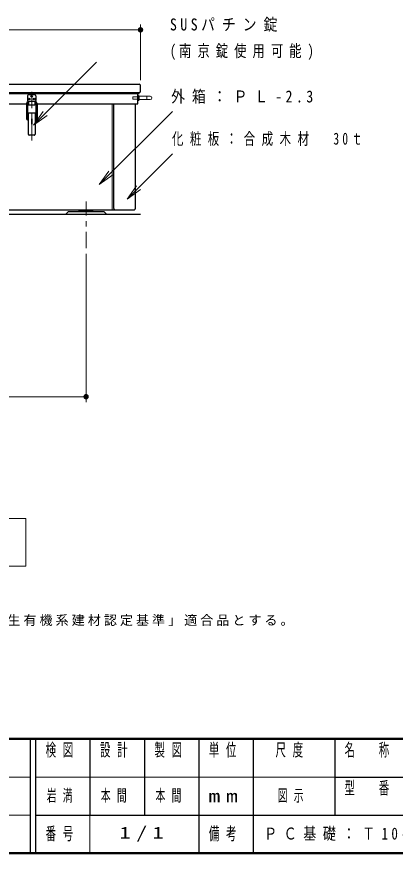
# Model space of a CAD drawing. Units: millimetres on the paper, scale 1:20. Extents: x -385 to 0, y 0 to 267.
# Drawn here: x -246 to -176.4, y 0 to 153.6 of the extents above; entities that cross this region are included whole.
import ezdxf

# ---------------------------------------------------------------- set-up
doc = ezdxf.new("R2010")
doc.units = ezdxf.units.MM
doc.linetypes.add('USER2', pattern=[6, 3, -1, 1, -1])
doc.layers.add('LY_1', color=7, linetype='Continuous', lineweight=25)
doc.layers.add('LY_2', color=7, linetype='Continuous', lineweight=13)
doc.layers.add('LY_3', color=7, linetype='Continuous')
doc.styles.add('ＭＳ ゴシック', font='')
doc.styles.get('ＭＳ ゴシック').set_extended_font_data('MS Gothic')

# ---------------------------------------------------------------- blocks, each defined once
blk = doc.blocks.new('filled_dot')
at = {"color": 0, "linetype": 'Continuous', "lineweight": -2, "const_width": 1.25}
blk.add_lwpolyline([(-0.625, 0, 1), (0.625, 0, 1)], format="xyb", close=True, dxfattribs=at)
blk = doc.blocks.new('open_arrow')
at = {"color": 0, "linetype": 'Continuous', "lineweight": -2}
blk.add_lwpolyline([(7.5, 1.25), (0, 0), (7.5, -1.25)], dxfattribs=at)

msp = doc.modelspace()

# ---------------------------------------------------------------- linework, layer by layer
at = {"layer": 'LY_1', "lineweight": 13}
for p, q in [((-223.206, 141.92), (-223.206, 152.17)), ((-313.206, 151.17), (-223.206, 151.17)), ((-242.85, 133.674), (-231.299, 145.225)), ((-228.448, 118.125), (-228.448, 137.61)), ((-230.783, 122.776), (-217.34, 136.173)), ((-225.69, 120.062), (-217.34, 128.412)), ((-233.206, 110.069), (-233.206, 82.818)), ((-233.206, 83.818), (-268.206, 83.818)), ((-244.306, 61.483), (-292.106, 61.483)), ((-244.306, 52.683), (-244.306, 61.483)), ((-292.106, 52.683), (-244.306, 52.683))]:
    msp.add_line(p, q, dxfattribs=at)
at = {"layer": 'LY_1', "color": 70}
for p, q in [((-312.956, 141.17), (-223.456, 141.17)), ((-223.206, 139.92), (-223.206, 140.92)), ((-312.956, 139.67), (-223.456, 139.67))]:
    msp.add_line(p, q, dxfattribs=at)
at = {"layer": 'LY_1', "linetype": 'USER2', "lineweight": 13}
for p, q in [((-243.206, 139.787), (-243.206, 130.873)), ((-233.206, 111.069), (-233.206, 119.651))]:
    msp.add_line(p, q, dxfattribs=at)
at = {"layer": 'LY_1'}
for p, q in [((-312.956, 139.67), (-223.456, 139.67)), ((-312.956, 139.51), (-223.456, 139.51)), ((-243.956, 139.06), (-243.956, 138.21)), ((-242.606, 139.21), (-243.806, 139.21)), ((-242.456, 139.06), (-242.456, 138.21)), ((-223.706, 137.61), (-223.706, 139.51)), ((-223.456, 139.51), (-223.456, 139.67)), ((-292.231, 137.61), (-244.181, 137.61)), ((-244.181, 137.66), (-244.181, 134.91)), ((-243.981, 137.66), (-243.981, 134.91)), ((-243.806, 137.96), (-243.881, 137.96)), ((-243.806, 137.76), (-243.881, 137.76)), ((-243.806, 138.06), (-243.806, 137.36)), ((-242.606, 138.01), (-243.806, 138.01)), ((-242.606, 137.36), (-243.806, 137.36)), ((-242.606, 138.06), (-242.606, 137.36)), ((-242.531, 137.96), (-242.606, 137.96)), ((-242.531, 137.76), (-242.606, 137.76)), ((-242.431, 137.66), (-242.431, 134.91)), ((-242.231, 137.66), (-242.231, 134.91)), ((-242.231, 137.61), (-223.706, 137.61)), ((-228.121, 118.375), (-228.121, 137.61)), ((-224.206, 137.61), (-224.206, 118.325)), ((-243.868, 135.86), (-243.868, 132.01)), ((-242.543, 135.86), (-243.868, 135.86)), ((-242.543, 135.86), (-242.543, 132.01)), ((-243.256, 134.86), (-243.256, 133.86)), ((-243.156, 134.86), (-243.256, 134.86)), ((-243.156, 133.86), (-243.256, 133.86)), ((-243.156, 134.86), (-243.156, 133.86)), ((-242.743, 131.81), (-243.668, 131.81)), ((-312.006, 118.125), (-224.406, 118.125)), ((-299.456, 117.325), (-223.206, 117.325)), ((-236.456, 117.825), (-236.956, 117.325)), ((-236.456, 117.825), (-229.956, 117.825)), ((-234.456, 117.825), (-234.456, 118.125)), ((-231.956, 117.825), (-234.456, 117.825)), ((-231.956, 117.825), (-231.956, 118.125)), ((-229.456, 117.325), (-229.956, 117.825))]:
    msp.add_line(p, q, dxfattribs=at)
at = {"layer": 'LY_1', "color": 131, "lineweight": 13}
for p, q in [((-224.631, 138.845), (-224.606, 138.87)), ((-224.631, 138.845), (-224.631, 138.495)), ((-224.606, 138.47), (-224.631, 138.495)), ((-224.606, 138.87), (-223.706, 138.87)), ((-224.606, 138.47), (-224.606, 138.87)), ((-223.706, 138.47), (-224.606, 138.47)), ((-223.706, 138.67), (-223.706, 139.12)), ((-223.706, 139.12), (-223.556, 139.12)), ((-223.706, 138.22), (-223.706, 138.67)), ((-223.556, 138.22), (-223.706, 138.22)), ((-223.556, 138.67), (-223.556, 139.12)), ((-223.556, 139.12), (-223.481, 139.025)), ((-223.556, 138.22), (-223.556, 138.67)), ((-223.481, 138.315), (-223.556, 138.22)), ((-223.481, 138.67), (-223.481, 139.025)), ((-223.481, 138.97), (-222.031, 138.97)), ((-223.481, 138.315), (-223.481, 138.67)), ((-222.031, 138.37), (-223.481, 138.37)), ((-222.031, 138.97), (-221.431, 138.97)), ((-222.031, 138.37), (-222.031, 138.97)), ((-221.431, 138.37), (-222.031, 138.37))]:
    msp.add_line(p, q, dxfattribs=at)
at = {"layer": 'LY_1'}
for centre in [(-243.656, 138.46), (-243.206, 138.96), (-242.756, 138.46)]:
    msp.add_circle(centre, 0.15, dxfattribs=at)
at = {"layer": 'LY_1', "color": 70}
for centre, start, end in [((-223.456, 140.92), 0, 90), ((-223.456, 139.92), 270, 0)]:
    msp.add_arc(centre, 0.25, start, end, dxfattribs=at)
at = {"layer": 'LY_1'}
for centre, radius, start, end in [((-243.806, 139.06), 0.15, 90, 180), ((-242.606, 139.06), 0.15, 360, 90), ((-243.881, 137.66), 0.3, 90, 180), ((-243.881, 137.66), 0.1, 90, 180), ((-243.806, 138.21), 0.15, 180, 270), ((-242.606, 138.21), 0.15, 270, 0.00001), ((-242.531, 137.66), 0.3, 360, 90), ((-242.531, 137.66), 0.1, 360, 90), ((-243.881, 134.91), 0.3, 180, 270), ((-243.881, 134.91), 0.1, 180, 270), ((-242.531, 134.91), 0.3, 270, 0.00001), ((-242.531, 134.91), 0.1, 270, 0.00001), ((-243.668, 132.01), 0.2, 180, 270), ((-242.743, 132.01), 0.2, 270, 0.00001), ((-227.871, 118.375), 0.25, 180, 270), ((-224.406, 118.325), 0.2, 270, 0.15888)]:
    msp.add_arc(centre, radius, start, end, dxfattribs=at)
at = {"layer": 'LY_1', "color": 131, "lineweight": 13}
msp.add_arc((-221.431, 138.67), 0.3, 270, 90, dxfattribs=at)
at = {"layer": 'LY_2', "lineweight": 50}
for p, q in [((-385, 21), (0, 21)), ((-385, 0), (0, 0))]:
    msp.add_line(p, q, dxfattribs=at)
at = {"layer": 'LY_2', "color": 211, "lineweight": 25}
for p, q in [((-243.5, 21), (-243.5, 0)), ((-242.5, 21), (-242.5, 0)), ((-232.5, 21), (-232.5, 7)), ((-222.5, 21), (-222.5, 7)), ((-212.5, 21), (-212.5, 0)), ((-202.5, 21), (-202.5, 7)), ((-187.5, 21), (-187.5, 7)), ((-187.5, 14), (-70, 14)), ((-242.5, 7), (0, 7))]:
    msp.add_line(p, q, dxfattribs=at)
at = {"layer": 'LY_2'}
for p, q in [((-385, 14), (-243.5, 14)), ((-242.5, 14), (-187.5, 14)), ((-385, 7), (-243.5, 7)), ((-232.5, 7), (-232.5, 0))]:
    msp.add_line(p, q, dxfattribs=at)
at = {"layer": 'LY_2', "lineweight": 25}
msp.add_line((-202.5, 7), (-202.5, 0), dxfattribs=at)

# ---------------------------------------------------------------- block references
at = {"layer": 'LY_1', "lineweight": 13, "xscale": 0.4, "yscale": 0.4}
for name, p, rotation in [('filled_dot', (-223.206, 151.17), 180), ('open_arrow', (-242.85, 133.674), 45), ('open_arrow', (-230.783, 122.776), 44.9), ('open_arrow', (-225.69, 120.062), 45), ('filled_dot', (-233.206, 83.818), 180)]:
    msp.add_blockref(name, p, dxfattribs=dict(at, rotation=rotation))

# ---------------------------------------------------------------- texts
at = {"layer": 'LY_1', "style": 'ＭＳ ゴシック'}
for s, insert, char_height, attachment_point in [('\\T1.5;\\W0.85;SUSパチン錠', (-217.803, 152.025), 2.199, 4), ('\\T1.5;\\W0.75;(南京錠使用可能)', (-217.803, 147.025), 2.199, 4), ('\\T1.5;\\W0.85;外箱：ＰＬ-2.3', (-217.586, 138.823), 2.199, 4), ('\\T1.57;\\W0.7;化粧板：合成木材\u300030ｔ', (-217.425, 131.062), 2.199, 4), ('\\T1.23;合成木材は、木粉入り再生プラスチック（ポリプロピレン系、色：サンディーブラウン）とし、「再生有機系建材認定基準」適合品とする。', (-380.55, 41.685), 1.76, 7), ('\\T1.64;\\W0.6;本間', (-230.5, 10.5), 2.199, 4), ('\\T1.5;\\W0.8;ＰＣ基礎：Ｔ10-Ｊ×6個', (-200.5, 3.5), 2.199, 4)]:
    msp.add_mtext(s, dxfattribs=dict(at, insert=insert, char_height=char_height, attachment_point=attachment_point))
at = {"layer": 'LY_2', "color": 4, "char_height": 2.346, "style": 'ＭＳ ゴシック'}
for s, insert, attachment_point in [('\\T1.64;\\W0.6;検図', (-237.5, 20.167), 2), ('\\T1.64;\\W0.6;設計', (-227.5, 20.167), 2), ('\\T1.64;\\W0.6;製図', (-217.5, 20.167), 2), ('\\T1.64;\\W0.6;単位', (-207.5, 20.167), 2), ('\\T1.64;\\W0.6;尺度', (-195.25, 20.167), 2), ('\\T1.64;\\W0.6;名\u3000称', (-181, 20.167), 2), ('\\T1.64;\\W0.6;型\u3000番', (-181, 13.167), 2), ('\\T1.5;\\W1.35;mm', (-207.5, 10.5), 5), ('\\T1.64;\\W0.6;番号', (-237.5, 3.5), 5), ('\\T1.64;\\W0.6;備考', (-207.5, 3.5), 5)]:
    msp.add_mtext(s, dxfattribs=dict(at, insert=insert, attachment_point=attachment_point))
at = {"layer": 'LY_3', "char_height": 2.199, "style": 'ＭＳ ゴシック'}
for s, insert, attachment_point in [('\\T1.64;\\W0.6;岩満', (-237.5, 10.5), 5), ('\\T1.64;\\W0.6;本間', (-217.5, 10.5), 5), ('\\T1.64;\\W0.6;図示', (-198, 10.5), 4), ('\\T1.5;\\W1.35;1/1', (-222.5, 3.5), 5)]:
    msp.add_mtext(s, dxfattribs=dict(at, insert=insert, attachment_point=attachment_point))

doc.saveas('drawing.dxf')
